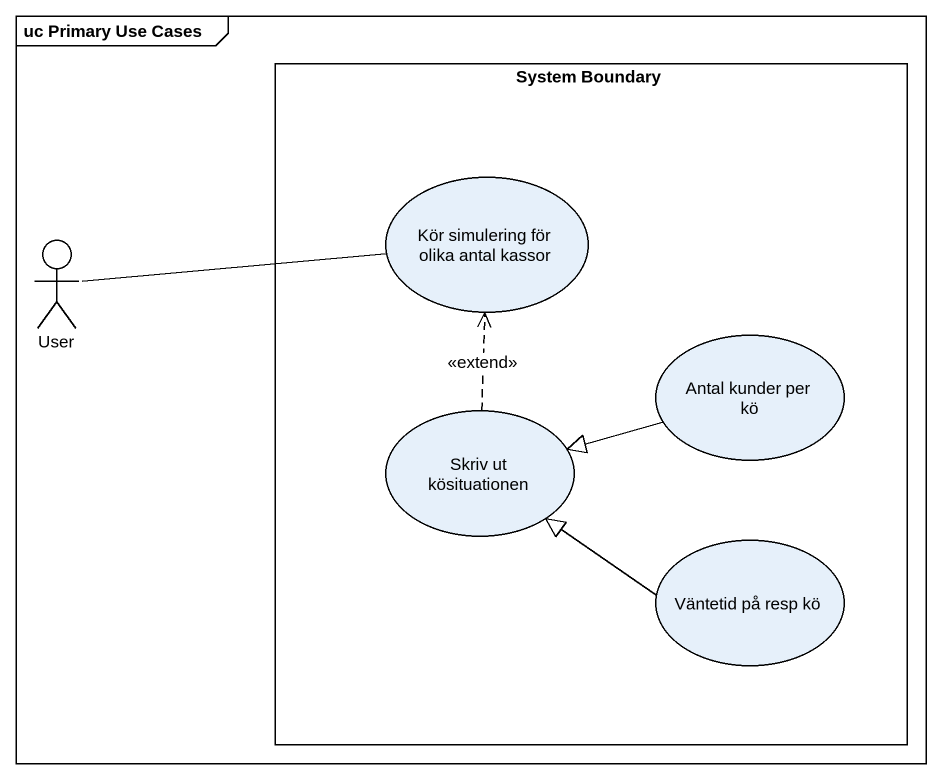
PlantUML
@startuml
mainframe uc Primary Use Cases
rectangle "System Boundary" as System_Boundary {
  usecase "Kör simulering för olika antal kassor" as Kör_simulering_för_olika
  usecase "Antal kunder per kö" as Antal_kunder_per_kö
  usecase "Skriv ut kösituationen" as Skriv_ut_kösituationen
  usecase "Väntetid på resp kö" as Väntetid_på_resp_kö
}
actor User
User -right- Kör_simulering_för_olika
Antal_kunder_per_kö -left-|> Skriv_ut_kösituationen
Skriv_ut_kösituationen .up.> Kör_simulering_för_olika : <<extend>>
Väntetid_på_resp_kö -left-|> Skriv_ut_kösituationen
@enduml
